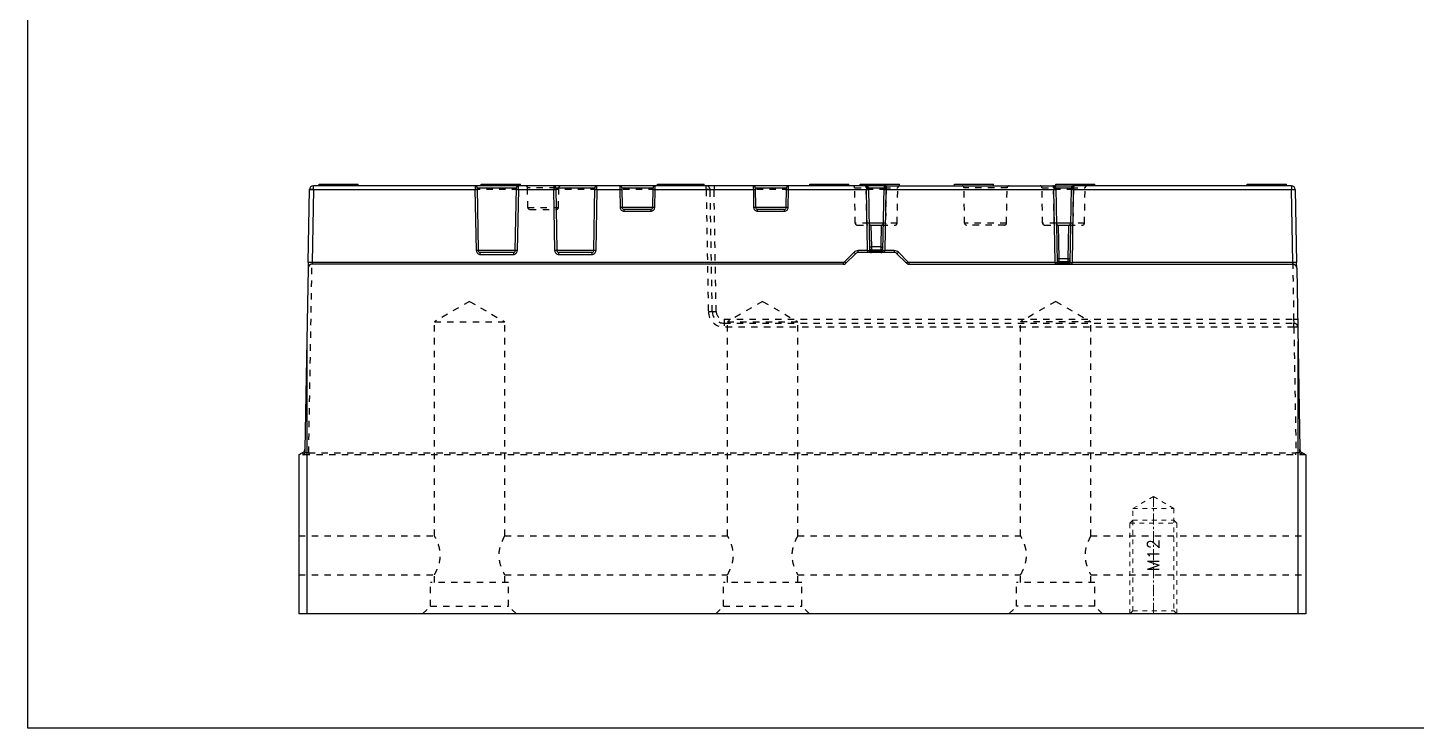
# Model space of a CAD drawing. Header units: millimetres. Extents: x 1803 to 4269, y -6912 to 1836.
# Drawn here: x 2626.6 to 2981.9, y -2914.9 to -2735.6 of the extents above; entities that cross this region are included whole.
import ezdxf
from ezdxf.enums import TextEntityAlignment as Align

# ---------------------------------------------------------------- set-up
doc = ezdxf.new("R2010")
doc.units = ezdxf.units.MM
doc.header["$LTSCALE"] = 16.335
doc.linetypes.add('CENTER', pattern=[0.6, 0.375, -0.075, 0.075, -0.075])
doc.linetypes.add('HIDDEN', pattern=[0.2, 0.1, -0.1])
doc.layers.get('0').update_dxf_attribs({"linetype": 'CONTINUOUS'})
doc.layers.add('DEFAULT_2', color=8, linetype='HIDDEN')
doc.layers.add('screw', color=33, linetype='CONTINUOUS', lineweight=13)
doc.styles.get("Standard").update_dxf_attribs({"font": 'txt', "width": 0.8})
doc.styles.add('TXT', font='txt.shx', dxfattribs={"bigfont": 'gbcbig.shx'})

msp = doc.modelspace()

# ---------------------------------------------------------------- linework, layer by layer
at = {"color": 7, "linetype": 'Continuous'}
for p, q in [((2698.371, -2795.648), (2698.696, -2777.029)), ((2699.701, -2777.029), (2699.376, -2795.648)), ((2699.701, -2777.029), (2699.701, -2776.042)), ((2846.186, -2776.042), (2699.701, -2776.042)), ((2699.701, -2777.029), (2741.142, -2777.029)), ((2701.173, -2776.042), (2701.173, -2775.642)), ((2701.173, -2775.642), (2711.173, -2775.642)), ((2711.173, -2776.042), (2711.173, -2775.642)), ((2741.133, -2776.042), (2741.136, -2776.33)), ((2741.136, -2776.33), (2741.138, -2776.65)), ((2741.138, -2776.65), (2741.142, -2777.029)), ((2741.414, -2792.633), (2741.142, -2777.029)), ((2741.635, -2776.536), (2741.916, -2792.633)), ((2741.635, -2776.536), (2751.668, -2776.536)), ((2742.673, -2776.042), (2742.673, -2775.642)), ((2742.673, -2775.642), (2752.673, -2775.642)), ((2751.387, -2792.633), (2751.668, -2776.536)), ((2752.162, -2777.029), (2751.89, -2792.633)), ((2752.162, -2777.029), (2752.168, -2776.33)), ((2752.162, -2777.029), (2761.242, -2777.029)), ((2752.168, -2776.33), (2752.17, -2776.117)), ((2752.17, -2776.117), (2752.171, -2776.042)), ((2752.673, -2776.042), (2752.673, -2775.642)), ((2761.233, -2776.042), (2761.236, -2776.33)), ((2761.236, -2776.33), (2761.238, -2776.65)), ((2761.238, -2776.65), (2761.242, -2777.029)), ((2761.514, -2792.633), (2761.242, -2777.029)), ((2761.735, -2776.536), (2762.016, -2792.633)), ((2761.735, -2776.536), (2771.768, -2776.536)), ((2771.487, -2792.633), (2771.768, -2776.536)), ((2772.262, -2777.029), (2771.99, -2792.633)), ((2772.262, -2777.029), (2772.268, -2776.33)), ((2772.262, -2777.029), (2778.126, -2777.029)), ((2772.268, -2776.33), (2772.27, -2776.117)), ((2772.27, -2776.117), (2772.271, -2776.042)), ((2778.117, -2776.042), (2778.12, -2776.33)), ((2778.12, -2776.33), (2778.122, -2776.65)), ((2778.122, -2776.65), (2778.126, -2777.029)), ((2778.126, -2777.029), (2778.205, -2781.578)), ((2778.619, -2776.536), (2778.707, -2781.578)), ((2778.619, -2776.536), (2786.642, -2776.536)), ((2786.554, -2781.578), (2786.642, -2776.536)), ((2787.057, -2781.578), (2787.136, -2777.029)), ((2787.136, -2777.029), (2787.142, -2776.33)), ((2787.136, -2777.029), (2812.296, -2777.029)), ((2787.142, -2776.33), (2787.144, -2776.117)), ((2787.144, -2776.117), (2787.145, -2776.042)), ((2787.752, -2776.042), (2787.752, -2775.642)), ((2787.752, -2775.642), (2799.673, -2775.642)), ((2797.752, -2776.042), (2797.752, -2775.642)), ((2799.673, -2776.042), (2799.673, -2775.642)), ((2812.287, -2776.042), (2812.29, -2776.33)), ((2812.29, -2776.33), (2812.292, -2776.65)), ((2812.292, -2776.65), (2812.296, -2777.029)), ((2812.296, -2777.029), (2812.375, -2781.578)), ((2812.789, -2776.536), (2812.877, -2781.578)), ((2812.789, -2776.536), (2820.812, -2776.536)), ((2820.724, -2781.578), (2820.812, -2776.536)), ((2821.227, -2781.578), (2821.306, -2777.029)), ((2821.306, -2777.029), (2821.312, -2776.33)), ((2821.306, -2777.029), (2841.24, -2777.029)), ((2821.312, -2776.33), (2821.314, -2776.117)), ((2821.314, -2776.117), (2821.315, -2776.042)), ((2826.752, -2776.042), (2826.752, -2775.642)), ((2826.752, -2775.642), (2836.752, -2775.642)), ((2836.752, -2776.042), (2836.752, -2775.642)), ((2839.673, -2776.042), (2839.673, -2775.642)), ((2839.673, -2775.642), (2849.673, -2775.642)), ((2841.231, -2776.042), (2841.234, -2776.33)), ((2841.234, -2776.33), (2841.236, -2776.65)), ((2841.236, -2776.65), (2841.24, -2777.029)), ((2841.512, -2792.633), (2841.24, -2777.029)), ((2841.733, -2776.536), (2842.015, -2792.641)), ((2841.733, -2776.536), (2845.736, -2776.536)), ((2845.455, -2792.641), (2845.736, -2776.536)), ((2846.23, -2777.029), (2845.958, -2792.633)), ((2846.23, -2777.029), (2846.236, -2776.33)), ((2846.23, -2777.029), (2889.178, -2777.029)), ((2846.236, -2776.33), (2846.238, -2776.117)), ((2846.238, -2776.117), (2846.239, -2776.042)), ((2846.239, -2776.042), (2894.124, -2776.042)), ((2849.673, -2776.042), (2849.673, -2775.642)), ((2863.752, -2776.042), (2863.752, -2775.642)), ((2863.752, -2775.642), (2873.752, -2775.642)), ((2873.752, -2776.042), (2873.752, -2775.642)), ((2889.17, -2776.042), (2889.172, -2776.33)), ((2889.172, -2776.33), (2889.175, -2776.65)), ((2889.175, -2776.65), (2889.178, -2777.029)), ((2889.503, -2795.648), (2889.178, -2777.029)), ((2889.672, -2776.536), (2890.006, -2795.656)), ((2889.672, -2776.536), (2893.675, -2776.536)), ((2889.673, -2776.042), (2889.673, -2775.642)), ((2889.673, -2775.642), (2899.673, -2775.642)), ((2893.341, -2795.656), (2893.675, -2776.536)), ((2894.169, -2777.029), (2893.844, -2795.648)), ((2894.169, -2777.029), (2894.175, -2776.33)), ((2894.169, -2777.029), (2949.981, -2777.029)), ((2894.175, -2776.33), (2894.176, -2776.117)), ((2894.176, -2776.117), (2894.177, -2776.042)), ((2949.981, -2776.042), (2894.177, -2776.042)), ((2899.673, -2776.042), (2899.673, -2775.642)), ((2938.692, -2776.042), (2938.692, -2775.642)), ((2938.692, -2775.642), (2948.692, -2775.642)), ((2948.692, -2776.042), (2948.692, -2775.642)), ((2949.981, -2776.042), (2949.981, -2777.029)), ((2950.306, -2795.648), (2949.981, -2777.029)), ((2950.986, -2777.029), (2951.311, -2795.648)), ((2786.554, -2781.578), (2778.707, -2781.578)), ((2820.724, -2781.578), (2812.877, -2781.578)), ((2779.21, -2782.566), (2779.21, -2782.072)), ((2786.052, -2782.072), (2779.21, -2782.072)), ((2779.21, -2782.566), (2786.052, -2782.566)), ((2786.052, -2782.072), (2786.052, -2782.566)), ((2813.38, -2782.566), (2813.38, -2782.072)), ((2820.222, -2782.072), (2813.38, -2782.072)), ((2813.38, -2782.566), (2820.222, -2782.566)), ((2820.222, -2782.072), (2820.222, -2782.566)), ((2845.578, -2785.598), (2841.892, -2785.598)), ((2842.394, -2786.092), (2845.076, -2786.092)), ((2842.403, -2786.092), (2842.501, -2791.711)), ((2844.969, -2791.711), (2845.067, -2786.092)), ((2893.517, -2785.598), (2889.83, -2785.598)), ((2890.333, -2786.092), (2893.014, -2786.092)), ((2890.341, -2786.092), (2890.492, -2794.726)), ((2892.855, -2794.726), (2893.005, -2786.092)), ((2751.387, -2792.633), (2741.916, -2792.633)), ((2771.487, -2792.633), (2762.016, -2792.633)), ((2841.512, -2792.633), (2839.126, -2792.633)), ((2841.512, -2792.633), (2841.512, -2793.057)), ((2844.969, -2791.711), (2842.501, -2791.711)), ((2842.501, -2791.711), (2842.503, -2791.968)), ((2842.503, -2791.968), (2842.505, -2792.206)), ((2842.505, -2792.206), (2842.507, -2792.41)), ((2842.507, -2792.41), (2842.514, -2792.839)), ((2842.507, -2792.41), (2844.963, -2792.41)), ((2844.955, -2792.839), (2844.963, -2792.41)), ((2844.963, -2792.41), (2844.967, -2791.968)), ((2844.967, -2791.968), (2844.969, -2791.711)), ((2848.344, -2792.633), (2845.958, -2792.633)), ((2848.344, -2792.633), (2848.344, -2793.127)), ((2699.376, -2795.648), (2699.35, -2796.142)), ((2835.279, -2796.142), (2699.35, -2796.142)), ((2835.279, -2795.648), (2699.376, -2795.648)), ((2742.419, -2793.621), (2742.419, -2793.127)), ((2750.885, -2793.127), (2742.419, -2793.127)), ((2742.419, -2793.621), (2750.885, -2793.621)), ((2750.885, -2793.127), (2750.885, -2793.621)), ((2762.519, -2793.621), (2762.519, -2793.127)), ((2770.985, -2793.127), (2762.519, -2793.127)), ((2762.519, -2793.621), (2770.985, -2793.621)), ((2770.985, -2793.127), (2770.985, -2793.621)), ((2835.279, -2795.648), (2835.279, -2796.142)), ((2835.634, -2795.501), (2838.06, -2793.075)), ((2835.989, -2795.847), (2838.415, -2793.421)), ((2848.344, -2793.127), (2839.126, -2793.127)), ((2844.955, -2792.839), (2842.514, -2792.839)), ((2842.514, -2792.839), (2842.517, -2793.093)), ((2844.953, -2793.127), (2844.955, -2792.839)), ((2851.48, -2795.847), (2849.054, -2793.421)), ((2849.41, -2793.075), (2851.836, -2795.501)), ((2889.503, -2795.648), (2852.191, -2795.648)), ((2852.191, -2796.142), (2950.332, -2796.142)), ((2889.503, -2795.648), (2889.503, -2796.072)), ((2892.855, -2794.726), (2890.492, -2794.726)), ((2890.492, -2794.726), (2890.494, -2794.983)), ((2890.494, -2794.983), (2890.496, -2795.221)), ((2890.496, -2795.221), (2890.498, -2795.425)), ((2890.498, -2795.425), (2890.505, -2795.854)), ((2890.498, -2795.425), (2892.849, -2795.425)), ((2892.841, -2795.854), (2890.505, -2795.854)), ((2890.505, -2795.854), (2890.508, -2796.108)), ((2892.839, -2796.142), (2892.841, -2795.854)), ((2892.841, -2795.854), (2892.849, -2795.425)), ((2892.849, -2795.425), (2892.853, -2794.983)), ((2892.853, -2794.983), (2892.855, -2794.726)), ((2950.306, -2795.648), (2893.844, -2795.648)), ((2950.332, -2796.142), (2950.306, -2795.648)), ((2698.345, -2797.129), (2697.536, -2843.486)), ((2951.336, -2797.129), (2952.146, -2843.486)), ((2698.018, -2815.884), (2698.018, -2885.642)), ((2951.664, -2815.884), (2951.664, -2885.642)), ((2696.018, -2844.884), (2696.018, -2885.642)), ((2953.664, -2844.884), (2953.664, -2885.642)), ((2953.664, -2885.642), (2696.018, -2885.642))]:
    msp.add_line(p, q, dxfattribs=at)
msp.add_lwpolyline([(2626.626, -2540.051), (3185.743, -2540.051), (3185.743, -2914.925), (2626.626, -2914.925)], close=True)
for centre, radius, start, end in [((2699.701, -2777.047), 1.005, 90, 179), ((2741.133, -2776.544), 0.502, 1, 90), ((2752.171, -2776.544), 0.502, 90, 179), ((2751.716, -2802.337), 25.312, 88.98997, 89.57206), ((2761.233, -2776.544), 0.502, 1, 90), ((2772.271, -2776.544), 0.502, 90, 179), ((2771.816, -2802.337), 25.312, 88.98997, 89.57206), ((2778.117, -2776.544), 0.502, 1, 90), ((2787.145, -2776.544), 0.502, 90, 179), ((2786.69, -2802.337), 25.312, 88.98997, 89.57206), ((2812.287, -2776.544), 0.502, 1, 90), ((2821.315, -2776.544), 0.502, 90, 179), ((2820.86, -2802.337), 25.312, 88.98997, 89.57206), ((2841.231, -2776.544), 0.502, 1, 90), ((2846.239, -2776.544), 0.502, 90, 179), ((2845.784, -2802.337), 25.312, 88.98997, 89.57206), ((2889.17, -2776.544), 0.502, 1, 90), ((2894.177, -2776.544), 0.502, 90, 179), ((2893.722, -2802.337), 25.312, 88.98997, 89.57206), ((2949.981, -2777.047), 1.005, 1, 90), ((2779.21, -2781.569), 0.502, 181, 270), ((2786.052, -2781.569), 0.502, 270, 359), ((2813.38, -2781.569), 0.502, 181, 270), ((2820.222, -2781.569), 0.502, 270, 359), ((2842.394, -2785.589), 0.502, 181, 270), ((2845.076, -2785.589), 0.502, 270, 359), ((2890.333, -2785.589), 0.502, 181, 270), ((2893.014, -2785.589), 0.502, 270, 359), ((2742.419, -2792.624), 0.502, 181, 270), ((2750.885, -2792.624), 0.502, 270, 359), ((2762.519, -2792.624), 0.502, 181, 270), ((2770.985, -2792.624), 0.502, 270, 359), ((2839.127, -2794.144), 1.511, 90.04062, 134.96007), ((2845.415, -2766.403), 25.312, 268.98997, 269.57206), ((2845.548, -2769.496), 23.141, 270.39951, 271.01498), ((2848.342, -2794.144), 1.511, 45.03999, 89.95932), ((2699.35, -2797.147), 1.005, 90, 179), ((2835.279, -2795.137), 1.005, 270, 315), ((2835.273, -2795.133), 0.516, 285.20247, 299.79663), ((2839.126, -2794.132), 1.005, 90, 135), ((2848.344, -2794.132), 1.005, 45, 90), ((2852.191, -2795.137), 1.005, 225, 270), ((2893.301, -2769.418), 25.312, 268.98997, 269.57206), ((2893.434, -2772.511), 23.141, 270.39951, 271.01498), ((2950.332, -2797.147), 1.005, 1, 90)]:
    msp.add_arc(centre, radius, start, end, dxfattribs=at)
for points, knots in [([(2698.696, -2777.029), (2698.696, -2777.023), (2698.737, -2777.031), (2698.779, -2777.02), (2698.879, -2777.024), (2698.999, -2777.021), (2699.15, -2777.023), (2699.387, -2777.024), (2699.573, -2777.027), (2699.701, -2777.029)], [0, 0, 0, 0, 0.0195583, 0.0764685, 0.1689568, 0.293199, 0.4446029, 0.6174804, 1, 1, 1, 1]), ([(2741.142, -2777.029), (2741.194, -2777.028), (2741.356, -2777.027), (2741.519, -2777.022), (2741.629, -2777.028)], [0, 0, 0, 0, 0.3211526, 1, 1, 1, 1]), ([(2751.66, -2777.029), (2751.66, -2777.024), (2751.693, -2777.033), (2751.729, -2777.022), (2751.812, -2777.027), (2751.87, -2777.026), (2751.905, -2777.026)], [0, 0, 0, 0, 0.0661103, 0.2593951, 0.5747814, 1, 1, 1, 1]), ([(2761.242, -2777.029), (2761.294, -2777.028), (2761.456, -2777.027), (2761.619, -2777.022), (2761.729, -2777.028)], [0, 0, 0, 0, 0.3211526, 1, 1, 1, 1]), ([(2771.76, -2777.029), (2771.76, -2777.024), (2771.793, -2777.033), (2771.829, -2777.022), (2771.912, -2777.027), (2771.97, -2777.026), (2772.005, -2777.026)], [0, 0, 0, 0, 0.0661103, 0.2593951, 0.5747814, 1, 1, 1, 1]), ([(2778.126, -2777.029), (2778.178, -2777.028), (2778.34, -2777.027), (2778.503, -2777.022), (2778.613, -2777.028)], [0, 0, 0, 0, 0.3211526, 1, 1, 1, 1]), ([(2786.634, -2777.029), (2786.634, -2777.024), (2786.667, -2777.033), (2786.703, -2777.022), (2786.786, -2777.027), (2786.844, -2777.026), (2786.879, -2777.026)], [0, 0, 0, 0, 0.0661103, 0.2593951, 0.5747814, 1, 1, 1, 1]), ([(2812.296, -2777.029), (2812.348, -2777.028), (2812.51, -2777.027), (2812.673, -2777.022), (2812.783, -2777.028)], [0, 0, 0, 0, 0.3211526, 1, 1, 1, 1]), ([(2820.804, -2777.029), (2820.804, -2777.024), (2820.837, -2777.033), (2820.873, -2777.022), (2820.956, -2777.027), (2821.014, -2777.026), (2821.049, -2777.026)], [0, 0, 0, 0, 0.0661103, 0.2593951, 0.5747814, 1, 1, 1, 1]), ([(2841.24, -2777.029), (2841.292, -2777.028), (2841.454, -2777.027), (2841.617, -2777.022), (2841.727, -2777.028)], [0, 0, 0, 0, 0.3211526, 1, 1, 1, 1]), ([(2845.728, -2777.029), (2845.728, -2777.024), (2845.761, -2777.033), (2845.797, -2777.022), (2845.88, -2777.027), (2845.938, -2777.026), (2845.973, -2777.026)], [0, 0, 0, 0, 0.0661103, 0.2593951, 0.5747814, 1, 1, 1, 1]), ([(2889.178, -2777.029), (2889.23, -2777.028), (2889.393, -2777.027), (2889.555, -2777.022), (2889.665, -2777.028)], [0, 0, 0, 0, 0.3211526, 1, 1, 1, 1]), ([(2893.666, -2777.029), (2893.666, -2777.024), (2893.7, -2777.033), (2893.735, -2777.022), (2893.818, -2777.027), (2893.877, -2777.026), (2893.911, -2777.026)], [0, 0, 0, 0, 0.0661103, 0.2593951, 0.5747814, 1, 1, 1, 1]), ([(2949.981, -2777.029), (2950.109, -2777.027), (2950.295, -2777.024), (2950.531, -2777.023), (2950.683, -2777.021), (2950.803, -2777.024), (2950.902, -2777.02), (2950.945, -2777.031), (2950.985, -2777.023), (2950.986, -2777.029)], [0, 0, 0, 0, 0.3825196, 0.5553971, 0.7068011, 0.8310432, 0.9235315, 0.9804417, 1, 1, 1, 1]), ([(2778.642, -2781.575), (2778.615, -2781.575), (2778.469, -2781.574), (2778.324, -2781.576), (2778.205, -2781.578)], [0, 0, 0, 0, 0.1847439, 1, 1, 1, 1]), ([(2778.707, -2781.578), (2778.707, -2781.573), (2778.672, -2781.582), (2778.658, -2781.575), (2778.642, -2781.575)], [0, 0, 0, 0, 0.2548766, 1, 1, 1, 1]), ([(2786.626, -2781.575), (2786.608, -2781.575), (2786.593, -2781.583), (2786.554, -2781.572), (2786.554, -2781.578)], [0, 0, 0, 0, 0.7450627, 1, 1, 1, 1]), ([(2787.057, -2781.578), (2787.016, -2781.577), (2786.873, -2781.575), (2786.73, -2781.574), (2786.626, -2781.575)], [0, 0, 0, 0, 0.280416, 1, 1, 1, 1]), ([(2812.812, -2781.575), (2812.785, -2781.575), (2812.639, -2781.574), (2812.494, -2781.576), (2812.375, -2781.578)], [0, 0, 0, 0, 0.1847439, 1, 1, 1, 1]), ([(2812.877, -2781.578), (2812.877, -2781.573), (2812.842, -2781.582), (2812.828, -2781.575), (2812.812, -2781.575)], [0, 0, 0, 0, 0.2548766, 1, 1, 1, 1]), ([(2820.796, -2781.575), (2820.778, -2781.575), (2820.763, -2781.583), (2820.724, -2781.572), (2820.724, -2781.578)], [0, 0, 0, 0, 0.7450627, 1, 1, 1, 1]), ([(2821.227, -2781.578), (2821.186, -2781.577), (2821.043, -2781.575), (2820.9, -2781.574), (2820.796, -2781.575)], [0, 0, 0, 0, 0.280416, 1, 1, 1, 1]), ([(2741.851, -2792.63), (2741.824, -2792.63), (2741.678, -2792.629), (2741.533, -2792.631), (2741.414, -2792.633)], [0, 0, 0, 0, 0.1847439, 1, 1, 1, 1]), ([(2741.916, -2792.633), (2741.916, -2792.628), (2741.881, -2792.637), (2741.867, -2792.63), (2741.851, -2792.63)], [0, 0, 0, 0, 0.2548766, 1, 1, 1, 1]), ([(2751.46, -2792.63), (2751.442, -2792.63), (2751.426, -2792.638), (2751.387, -2792.627), (2751.387, -2792.633)], [0, 0, 0, 0, 0.7450627, 1, 1, 1, 1]), ([(2751.89, -2792.633), (2751.849, -2792.632), (2751.706, -2792.63), (2751.563, -2792.629), (2751.46, -2792.63)], [0, 0, 0, 0, 0.280416, 1, 1, 1, 1]), ([(2761.951, -2792.63), (2761.924, -2792.63), (2761.778, -2792.629), (2761.633, -2792.631), (2761.514, -2792.633)], [0, 0, 0, 0, 0.1847439, 1, 1, 1, 1]), ([(2762.016, -2792.633), (2762.016, -2792.628), (2761.981, -2792.637), (2761.967, -2792.63), (2761.951, -2792.63)], [0, 0, 0, 0, 0.2548766, 1, 1, 1, 1]), ([(2771.56, -2792.63), (2771.542, -2792.63), (2771.526, -2792.638), (2771.487, -2792.627), (2771.487, -2792.633)], [0, 0, 0, 0, 0.7450627, 1, 1, 1, 1]), ([(2771.99, -2792.633), (2771.949, -2792.632), (2771.806, -2792.63), (2771.663, -2792.629), (2771.56, -2792.63)], [0, 0, 0, 0, 0.280416, 1, 1, 1, 1]), ([(2841.512, -2792.633), (2841.555, -2792.634), (2841.698, -2792.636), (2841.841, -2792.637), (2841.942, -2792.636)], [0, 0, 0, 0, 0.2983226, 1, 1, 1, 1]), ([(2841.942, -2792.636), (2841.96, -2792.636), (2841.975, -2792.629), (2842.015, -2792.64), (2842.014, -2792.633)], [0, 0, 0, 0, 0.7352519, 1, 1, 1, 1]), ([(2842.501, -2791.711), (2842.394, -2791.713), (2842.229, -2791.713), (2842.064, -2791.717), (2842.006, -2791.712)], [0, 0, 0, 0, 0.6494184, 1, 1, 1, 1]), ([(2844.963, -2792.41), (2845.083, -2792.411), (2845.248, -2792.373), (2845.368, -2792.269), (2845.391, -2792.241)], [0, 0, 0, 0, 0.767473, 1, 1, 1, 1]), ([(2845.455, -2792.633), (2845.455, -2792.64), (2845.495, -2792.629), (2845.51, -2792.636), (2845.528, -2792.636)], [0, 0, 0, 0, 0.264745, 1, 1, 1, 1]), ([(2845.528, -2792.636), (2845.54, -2792.636), (2845.601, -2792.637), (2845.661, -2792.637), (2845.709, -2792.636)], [0, 0, 0, 0, 0.2036815, 1, 1, 1, 1]), ([(2698.677, -2795.641), (2698.633, -2795.641), (2698.56, -2795.643), (2698.456, -2795.638), (2698.413, -2795.651), (2698.371, -2795.641), (2698.371, -2795.648)], [0, 0, 0, 0, 0.4308125, 0.7437121, 0.9346638, 1, 1, 1, 1]), ([(2699.376, -2795.648), (2699.316, -2795.647), (2699.083, -2795.643), (2698.85, -2795.641), (2698.677, -2795.641)], [0, 0, 0, 0, 0.2578331, 1, 1, 1, 1]), ([(2835.941, -2795.804), (2835.922, -2795.786), (2835.819, -2795.685), (2835.717, -2795.584), (2835.634, -2795.501)], [0, 0, 0, 0, 0.1842747, 1, 1, 1, 1]), ([(2838.06, -2793.075), (2838.104, -2793.118), (2838.187, -2793.2), (2838.285, -2793.299), (2838.35, -2793.36), (2838.384, -2793.396), (2838.403, -2793.406), (2838.413, -2793.423), (2838.415, -2793.421)], [0, 0, 0, 0, 0.3712529, 0.707694, 0.833784, 0.9252756, 0.9810386, 1, 1, 1, 1]), ([(2842.514, -2792.839), (2842.394, -2792.84), (2842.229, -2792.802), (2842.11, -2792.698), (2842.086, -2792.67)], [0, 0, 0, 0, 0.7671698, 1, 1, 1, 1]), ([(2845.39, -2792.662), (2845.38, -2792.675), (2845.329, -2792.73), (2845.263, -2792.769), (2845.211, -2792.79)], [0, 0, 0, 0, 0.2341272, 1, 1, 1, 1]), ([(2849.054, -2793.421), (2849.056, -2793.423), (2849.067, -2793.406), (2849.086, -2793.396), (2849.119, -2793.36), (2849.185, -2793.299), (2849.283, -2793.2), (2849.366, -2793.118), (2849.41, -2793.075)], [0, 0, 0, 0, 0.0189614, 0.0747244, 0.166216, 0.292306, 0.6287471, 1, 1, 1, 1]), ([(2851.836, -2795.501), (2851.808, -2795.529), (2851.707, -2795.629), (2851.607, -2795.729), (2851.533, -2795.799)], [0, 0, 0, 0, 0.2813614, 1, 1, 1, 1]), ([(2889.503, -2795.648), (2889.546, -2795.649), (2889.689, -2795.651), (2889.832, -2795.652), (2889.933, -2795.651)], [0, 0, 0, 0, 0.2983226, 1, 1, 1, 1]), ([(2889.933, -2795.651), (2889.951, -2795.651), (2889.966, -2795.644), (2890.006, -2795.655), (2890.006, -2795.648)], [0, 0, 0, 0, 0.7352519, 1, 1, 1, 1]), ([(2890.492, -2794.726), (2890.385, -2794.728), (2890.22, -2794.728), (2890.055, -2794.732), (2889.997, -2794.727)], [0, 0, 0, 0, 0.6494184, 1, 1, 1, 1]), ([(2890.505, -2795.854), (2890.386, -2795.855), (2890.22, -2795.817), (2890.101, -2795.713), (2890.077, -2795.685)], [0, 0, 0, 0, 0.7671698, 1, 1, 1, 1]), ([(2892.849, -2795.425), (2892.969, -2795.426), (2893.134, -2795.388), (2893.254, -2795.284), (2893.277, -2795.256)], [0, 0, 0, 0, 0.767473, 1, 1, 1, 1]), ([(2893.276, -2795.677), (2893.265, -2795.69), (2893.215, -2795.745), (2893.149, -2795.784), (2893.096, -2795.805)], [0, 0, 0, 0, 0.2341272, 1, 1, 1, 1]), ([(2893.341, -2795.648), (2893.341, -2795.655), (2893.38, -2795.644), (2893.396, -2795.651), (2893.414, -2795.651)], [0, 0, 0, 0, 0.264745, 1, 1, 1, 1]), ([(2893.414, -2795.651), (2893.426, -2795.651), (2893.486, -2795.652), (2893.547, -2795.652), (2893.595, -2795.651)], [0, 0, 0, 0, 0.2036815, 1, 1, 1, 1]), ([(2951.027, -2795.641), (2950.974, -2795.641), (2950.734, -2795.642), (2950.493, -2795.645), (2950.306, -2795.648)], [0, 0, 0, 0, 0.2215046, 1, 1, 1, 1]), ([(2951.311, -2795.648), (2951.31, -2795.642), (2951.272, -2795.65), (2951.232, -2795.639), (2951.136, -2795.643), (2951.068, -2795.641), (2951.027, -2795.641)], [0, 0, 0, 0, 0.0653138, 0.2561299, 0.5689796, 1, 1, 1, 1]), ([(2696.018, -2844.884), (2696.029, -2844.877), (2696.188, -2844.776), (2696.348, -2844.678), (2696.501, -2844.593)], [0, 0, 0, 0, 0.0717108, 1, 1, 1, 1]), ([(2696.501, -2844.593), (2696.54, -2844.572), (2696.711, -2844.48), (2696.887, -2844.397), (2697.026, -2844.341)], [0, 0, 0, 0, 0.2283022, 1, 1, 1, 1]), ([(2697.026, -2844.341), (2697.074, -2844.322), (2697.266, -2844.216), (2697.403, -2844.026), (2697.463, -2843.872)], [0, 0, 0, 0, 0.2393358, 1, 1, 1, 1]), ([(2952.221, -2843.876), (2952.241, -2843.929), (2952.337, -2844.122), (2952.508, -2844.283), (2952.656, -2844.341)], [0, 0, 0, 0, 0.261738, 1, 1, 1, 1]), ([(2952.656, -2844.341), (2952.705, -2844.361), (2952.884, -2844.437), (2953.058, -2844.525), (2953.182, -2844.594)], [0, 0, 0, 0, 0.2698824, 1, 1, 1, 1]), ([(2953.182, -2844.594), (2953.249, -2844.631), (2953.411, -2844.725), (2953.571, -2844.825), (2953.664, -2844.884)], [0, 0, 0, 0, 0.4091625, 1, 1, 1, 1])]:
    msp.add_open_spline(points, degree=3, knots=knots, dxfattribs=at)
for points in [[(2778.205, -2781.578), (2778.209, -2781.832), (2778.325, -2782.1), (2778.506, -2782.277)], [(2786.756, -2782.278), (2786.937, -2782.1), (2787.052, -2781.832), (2787.057, -2781.578)], [(2812.375, -2781.578), (2812.379, -2781.832), (2812.495, -2782.1), (2812.676, -2782.277)], [(2820.926, -2782.278), (2821.107, -2782.1), (2821.222, -2781.832), (2821.227, -2781.578)], [(2778.506, -2782.277), (2778.598, -2782.368), (2778.71, -2782.442), (2778.829, -2782.491)], [(2778.829, -2782.491), (2778.949, -2782.54), (2779.081, -2782.566), (2779.21, -2782.566)], [(2786.052, -2782.566), (2786.181, -2782.566), (2786.313, -2782.54), (2786.432, -2782.491)], [(2786.432, -2782.491), (2786.552, -2782.442), (2786.664, -2782.368), (2786.756, -2782.278)], [(2812.676, -2782.277), (2812.768, -2782.368), (2812.88, -2782.442), (2812.999, -2782.491)], [(2812.999, -2782.491), (2813.119, -2782.54), (2813.251, -2782.566), (2813.38, -2782.566)], [(2820.222, -2782.566), (2820.351, -2782.566), (2820.483, -2782.54), (2820.602, -2782.491)], [(2820.602, -2782.491), (2820.722, -2782.442), (2820.834, -2782.368), (2820.926, -2782.278)], [(2741.414, -2792.633), (2741.418, -2792.887), (2741.534, -2793.155), (2741.715, -2793.332)], [(2751.589, -2793.333), (2751.77, -2793.155), (2751.885, -2792.887), (2751.89, -2792.633)], [(2761.514, -2792.633), (2761.518, -2792.887), (2761.634, -2793.155), (2761.815, -2793.332)], [(2771.689, -2793.333), (2771.87, -2793.155), (2771.985, -2792.887), (2771.99, -2792.633)], [(2842.014, -2792.63), (2842.016, -2792.715), (2842.04, -2792.802), (2842.082, -2792.875)], [(2842.252, -2792.362), (2842.332, -2792.394), (2842.42, -2792.411), (2842.507, -2792.41)], [(2845.381, -2792.887), (2845.427, -2792.811), (2845.454, -2792.719), (2845.455, -2792.63)], [(2741.715, -2793.332), (2741.807, -2793.423), (2741.919, -2793.497), (2742.038, -2793.546)], [(2742.038, -2793.546), (2742.158, -2793.595), (2742.29, -2793.621), (2742.419, -2793.621)], [(2750.885, -2793.621), (2751.014, -2793.621), (2751.146, -2793.595), (2751.265, -2793.546)], [(2751.265, -2793.546), (2751.385, -2793.497), (2751.497, -2793.423), (2751.589, -2793.333)], [(2761.815, -2793.332), (2761.907, -2793.423), (2762.019, -2793.497), (2762.138, -2793.546)], [(2762.138, -2793.546), (2762.258, -2793.595), (2762.39, -2793.621), (2762.519, -2793.621)], [(2770.985, -2793.621), (2771.114, -2793.621), (2771.246, -2793.595), (2771.365, -2793.546)], [(2771.365, -2793.546), (2771.485, -2793.497), (2771.597, -2793.423), (2771.689, -2793.333)], [(2835.279, -2795.648), (2835.322, -2795.648), (2835.366, -2795.642), (2835.409, -2795.631)], [(2835.53, -2795.58), (2835.568, -2795.559), (2835.603, -2795.532), (2835.634, -2795.501)], [(2842.082, -2792.875), (2842.124, -2792.949), (2842.188, -2793.014), (2842.262, -2793.057)], [(2845.211, -2792.79), (2845.13, -2792.823), (2845.042, -2792.839), (2844.955, -2792.839)], [(2851.836, -2795.501), (2851.897, -2795.562), (2851.978, -2795.608), (2852.061, -2795.631)], [(2852.061, -2795.631), (2852.103, -2795.642), (2852.147, -2795.648), (2852.191, -2795.648)], [(2890.079, -2795.902), (2890.034, -2795.827), (2890.007, -2795.736), (2890.006, -2795.648)], [(2890.243, -2795.377), (2890.323, -2795.409), (2890.411, -2795.426), (2890.498, -2795.425)], [(2893.096, -2795.805), (2893.016, -2795.838), (2892.928, -2795.854), (2892.841, -2795.854)], [(2893.267, -2795.902), (2893.313, -2795.826), (2893.34, -2795.734), (2893.341, -2795.645)], [(2697.463, -2843.872), (2697.51, -2843.75), (2697.534, -2843.617), (2697.536, -2843.486)], [(2952.146, -2843.486), (2952.148, -2843.619), (2952.172, -2843.753), (2952.221, -2843.876)]]:
    msp.add_open_spline(points, degree=3, dxfattribs=at)
at = {"layer": 'DEFAULT_2', "color": 8, "linetype": 'HIDDEN'}
for p, q in [((2752.162, -2777.029), (2741.142, -2777.029)), ((2754.587, -2781.578), (2754.499, -2776.536)), ((2761.735, -2776.536), (2754.499, -2776.536)), ((2772.262, -2777.029), (2761.242, -2777.029)), ((2762.434, -2781.578), (2762.522, -2776.536)), ((2787.136, -2777.029), (2778.126, -2777.029)), ((2789.673, -2776.042), (2789.673, -2775.642)), ((2800.236, -2777.029), (2800.236, -2776.042)), ((2800.236, -2777.029), (2800.781, -2808.254)), ((2801.786, -2808.254), (2801.241, -2777.029)), ((2802.245, -2776.042), (2802.245, -2777.029)), ((2802.79, -2808.254), (2802.245, -2777.029)), ((2821.306, -2777.029), (2812.296, -2777.029)), ((2838.374, -2785.598), (2838.216, -2776.536)), ((2838.216, -2776.536), (2841.733, -2776.536)), ((2841.336, -2785.598), (2841.192, -2776.536)), ((2846.23, -2777.029), (2841.24, -2777.029)), ((2845.736, -2776.536), (2849.254, -2776.536)), ((2846.278, -2776.536), (2846.133, -2785.598)), ((2846.186, -2776.042), (2846.239, -2776.042)), ((2849.096, -2785.598), (2849.254, -2776.536)), ((2866.363, -2785.598), (2866.205, -2776.536)), ((2877.243, -2776.536), (2866.205, -2776.536)), ((2877.085, -2785.598), (2877.243, -2776.536)), ((2886.313, -2785.598), (2886.154, -2776.536)), ((2886.154, -2776.536), (2889.672, -2776.536)), ((2889.275, -2785.598), (2889.13, -2776.536)), ((2894.169, -2777.029), (2889.178, -2777.029)), ((2893.675, -2776.536), (2897.192, -2776.536)), ((2894.217, -2776.536), (2894.072, -2785.598)), ((2894.124, -2776.042), (2894.177, -2776.042)), ((2897.034, -2785.598), (2897.192, -2776.536)), ((2754.587, -2781.578), (2762.434, -2781.578)), ((2755.125, -2782.072), (2761.897, -2782.072)), ((2841.892, -2785.598), (2838.374, -2785.598)), ((2838.88, -2786.092), (2842.394, -2786.092)), ((2845.076, -2786.092), (2848.592, -2786.092)), ((2849.096, -2785.598), (2845.578, -2785.598)), ((2877.085, -2785.598), (2866.363, -2785.598)), ((2876.582, -2786.092), (2866.866, -2786.092)), ((2889.83, -2785.598), (2886.313, -2785.598)), ((2886.818, -2786.092), (2890.333, -2786.092)), ((2893.014, -2786.092), (2896.531, -2786.092)), ((2897.034, -2785.598), (2893.517, -2785.598)), ((2839.126, -2793.127), (2839.126, -2792.633)), ((2845.456, -2792.616), (2845.455, -2792.624)), ((2845.958, -2793.127), (2845.958, -2792.633)), ((2698.371, -2795.648), (2698.345, -2797.129)), ((2698.525, -2844.391), (2699.376, -2795.648)), ((2841.512, -2793.057), (2841.512, -2793.127)), ((2852.191, -2796.142), (2852.191, -2795.648)), ((2889.503, -2796.072), (2889.503, -2796.142)), ((2893.341, -2795.631), (2893.341, -2795.639)), ((2893.844, -2796.142), (2893.844, -2795.648)), ((2950.306, -2795.648), (2950.56, -2810.229)), ((2951.336, -2797.129), (2951.311, -2795.648)), ((2739.673, -2805.642), (2730.673, -2810.838)), ((2739.673, -2805.642), (2748.673, -2810.838)), ((2814.673, -2805.642), (2805.673, -2810.838)), ((2814.673, -2805.642), (2823.673, -2810.838)), ((2889.673, -2805.642), (2880.673, -2810.838)), ((2889.673, -2805.642), (2898.673, -2810.838)), ((2804.8, -2810.229), (2804.8, -2812.204)), ((2804.8, -2810.229), (2950.56, -2810.229)), ((2950.56, -2810.229), (2950.595, -2811.217)), ((2730.673, -2865.642), (2730.673, -2810.838)), ((2730.673, -2810.838), (2748.673, -2810.838)), ((2748.673, -2865.642), (2748.673, -2810.838)), ((2804.8, -2811.217), (2950.595, -2811.217)), ((2950.595, -2812.204), (2804.8, -2812.204)), ((2805.673, -2865.642), (2805.673, -2810.838)), ((2805.673, -2810.838), (2823.673, -2810.838)), ((2823.673, -2865.642), (2823.673, -2810.838)), ((2880.673, -2865.642), (2880.673, -2810.838)), ((2898.673, -2810.838), (2880.673, -2810.838)), ((2898.673, -2865.642), (2898.673, -2810.838)), ((2950.595, -2812.204), (2950.595, -2811.217)), ((2950.595, -2812.204), (2951.157, -2844.391)), ((2953.664, -2844.884), (2696.018, -2844.884)), ((2697.026, -2844.341), (2697.018, -2844.884)), ((2697.536, -2843.486), (2697.52, -2844.391)), ((2698.525, -2844.391), (2698.525, -2844.884)), ((2698.525, -2844.391), (2951.157, -2844.391)), ((2951.157, -2844.884), (2951.157, -2844.391)), ((2952.161, -2844.391), (2952.146, -2843.486)), ((2952.664, -2844.884), (2952.656, -2844.341)), ((2696.018, -2865.642), (2730.673, -2865.642)), ((2748.673, -2865.642), (2805.673, -2865.642)), ((2823.673, -2865.642), (2880.673, -2865.642)), ((2898.673, -2865.642), (2953.664, -2865.642)), ((2696.018, -2875.642), (2730.673, -2875.642)), ((2729.673, -2883.642), (2729.673, -2877.642)), ((2749.673, -2877.642), (2729.673, -2877.642)), ((2730.673, -2877.642), (2730.673, -2875.642)), ((2748.673, -2877.642), (2748.673, -2875.642)), ((2748.673, -2875.642), (2805.673, -2875.642)), ((2749.673, -2883.642), (2749.673, -2877.642)), ((2804.673, -2883.642), (2804.673, -2877.642)), ((2824.673, -2877.642), (2804.673, -2877.642)), ((2805.673, -2877.642), (2805.673, -2875.642)), ((2823.673, -2877.642), (2823.673, -2875.642)), ((2823.673, -2875.642), (2880.673, -2875.642)), ((2824.673, -2883.642), (2824.673, -2877.642)), ((2899.673, -2877.642), (2879.673, -2877.642)), ((2879.673, -2883.642), (2879.673, -2877.642)), ((2880.673, -2877.642), (2880.673, -2875.642)), ((2898.673, -2875.642), (2953.664, -2875.642)), ((2898.673, -2877.642), (2898.673, -2875.642)), ((2899.673, -2883.642), (2899.673, -2877.642)), ((2727.673, -2885.642), (2729.673, -2883.642)), ((2729.673, -2883.642), (2749.673, -2883.642)), ((2751.673, -2885.642), (2749.673, -2883.642)), ((2802.673, -2885.642), (2804.673, -2883.642)), ((2804.673, -2883.642), (2824.673, -2883.642)), ((2826.673, -2885.642), (2824.673, -2883.642)), ((2877.673, -2885.642), (2879.673, -2883.642)), ((2899.673, -2883.642), (2879.673, -2883.642)), ((2901.673, -2885.642), (2899.673, -2883.642))]:
    msp.add_line(p, q, dxfattribs=at)
for centre, radius, start, end in [((2753.997, -2776.544), 0.502, 1, 90), ((2763.025, -2776.544), 0.502, 90, 179), ((2800.236, -2777.047), 1.005, 0.99985, 90), ((2837.714, -2776.544), 0.502, 1, 90), ((2849.756, -2776.544), 0.502, 90, 179), ((2865.703, -2776.544), 0.502, 1, 90), ((2877.745, -2776.544), 0.502, 90, 179), ((2885.652, -2776.544), 0.502, 1, 90), ((2897.695, -2776.544), 0.502, 90, 179), ((2755.09, -2781.569), 0.502, 181, 270), ((2761.932, -2781.569), 0.502, 270, 359), ((2838.877, -2785.589), 0.502, 181, 270), ((2848.593, -2785.589), 0.502, 270, 359), ((2866.866, -2785.589), 0.502, 181, 270), ((2876.582, -2785.589), 0.502, 270, 359), ((2886.815, -2785.589), 0.502, 181, 270), ((2896.532, -2785.589), 0.502, 270, 359), ((2842.357, -2792.442), 0.354, 210.86639, 220.00968), ((2842.517, -2792.635), 0.492, 239.58473, 269.9369), ((2804.8, -2808.184), 4.02, 180.99908, 269.99297), ((2804.8, -2808.202), 3.015, 181.00444, 269.99823), ((2804.8, -2808.219), 2.01, 180.99978, 269.99401), ((2950.595, -2812.222), 1.005, 1.01031, 89.9897), ((2697.018, -2844.382), 0.502, 270.00004, 359.00318), ((2952.664, -2844.382), 0.502, 180.99682, 269.99996)]:
    msp.add_arc(centre, radius, start, end, dxfattribs=at)
for points, knots in [([(2699.701, -2777.029), (2699.573, -2777.027), (2699.387, -2777.024), (2699.15, -2777.023), (2698.999, -2777.021), (2698.879, -2777.024), (2698.779, -2777.02), (2698.737, -2777.031), (2698.696, -2777.023), (2698.696, -2777.029)], [0, 0, 0, 0, 0.3825196, 0.5553971, 0.7068011, 0.8310432, 0.9235315, 0.9804417, 1, 1, 1, 1]), ([(2801.241, -2777.029), (2801.241, -2777.023), (2801.2, -2777.031), (2801.158, -2777.02), (2801.058, -2777.024), (2800.938, -2777.021), (2800.787, -2777.023), (2800.55, -2777.024), (2800.364, -2777.027), (2800.236, -2777.029)], [0, 0, 0, 0, 0.0195328, 0.0764253, 0.1689044, 0.2931455, 0.4445557, 0.6174455, 1, 1, 1, 1]), ([(2801.241, -2777.029), (2801.24, -2777.023), (2801.282, -2777.031), (2801.324, -2777.02), (2801.424, -2777.024), (2801.543, -2777.021), (2801.694, -2777.023), (2801.931, -2777.024), (2802.117, -2777.027), (2802.245, -2777.029)], [0, 0, 0, 0, 0.0199587, 0.0773482, 0.1693187, 0.2928885, 0.4443865, 0.6174387, 1, 1, 1, 1]), ([(2841.192, -2776.536), (2841.191, -2776.474), (2841.177, -2776.353), (2841.133, -2776.175), (2841.032, -2776.042), (2840.96, -2776.042)], [0, 0, 0, 0, 0.3207242, 0.622673, 1, 1, 1, 1]), ([(2841.192, -2776.536), (2841.266, -2776.535), (2841.372, -2776.534), (2841.503, -2776.534), (2841.583, -2776.534), (2841.643, -2776.535), (2841.693, -2776.532), (2841.714, -2776.539), (2841.733, -2776.532), (2841.733, -2776.536)], [0, 0, 0, 0, 0.4117275, 0.5846072, 0.7303492, 0.846589, 0.9311406, 0.9825815, 1, 1, 1, 1]), ([(2845.736, -2776.536), (2845.736, -2776.532), (2845.756, -2776.539), (2845.777, -2776.532), (2845.826, -2776.535), (2845.887, -2776.534), (2845.966, -2776.534), (2846.098, -2776.534), (2846.204, -2776.535), (2846.278, -2776.536)], [0, 0, 0, 0, 0.0174119, 0.0688472, 0.1533947, 0.2696324, 0.4153743, 0.5882558, 1, 1, 1, 1]), ([(2846.51, -2776.042), (2846.437, -2776.042), (2846.337, -2776.175), (2846.292, -2776.353), (2846.279, -2776.474), (2846.278, -2776.536)], [0, 0, 0, 0, 0.377327, 0.6792758, 1, 1, 1, 1]), ([(2889.13, -2776.536), (2889.13, -2776.474), (2889.116, -2776.353), (2889.072, -2776.175), (2888.971, -2776.042), (2888.899, -2776.042)], [0, 0, 0, 0, 0.3207242, 0.622673, 1, 1, 1, 1]), ([(2889.13, -2776.536), (2889.204, -2776.535), (2889.31, -2776.534), (2889.442, -2776.534), (2889.521, -2776.534), (2889.582, -2776.535), (2889.631, -2776.532), (2889.652, -2776.539), (2889.672, -2776.532), (2889.672, -2776.536)], [0, 0, 0, 0, 0.4117253, 0.5846045, 0.7303462, 0.8465862, 0.9311383, 0.9825801, 1, 1, 1, 1]), ([(2893.675, -2776.536), (2893.675, -2776.532), (2893.695, -2776.539), (2893.715, -2776.532), (2893.765, -2776.535), (2893.826, -2776.534), (2893.905, -2776.534), (2894.036, -2776.534), (2894.142, -2776.535), (2894.217, -2776.536)], [0, 0, 0, 0, 0.0174133, 0.0688496, 0.1533978, 0.2696357, 0.4153773, 0.5882582, 1, 1, 1, 1]), ([(2894.448, -2776.042), (2894.376, -2776.042), (2894.275, -2776.175), (2894.231, -2776.353), (2894.217, -2776.474), (2894.217, -2776.536)], [0, 0, 0, 0, 0.377327, 0.6792758, 1, 1, 1, 1]), ([(2841.892, -2785.598), (2841.892, -2785.602), (2841.87, -2785.595), (2841.848, -2785.602), (2841.796, -2785.598), (2841.734, -2785.6), (2841.653, -2785.599), (2841.519, -2785.599), (2841.412, -2785.599), (2841.336, -2785.598)], [0, 0, 0, 0, 0.0184941, 0.0722849, 0.1589541, 0.2760611, 0.421163, 0.591816, 1, 1, 1, 1]), ([(2841.561, -2786.092), (2841.49, -2786.092), (2841.393, -2785.957), (2841.35, -2785.781), (2841.337, -2785.66), (2841.336, -2785.598)], [0, 0, 0, 0, 0.3738213, 0.6771305, 1, 1, 1, 1]), ([(2846.133, -2785.598), (2846.058, -2785.599), (2845.95, -2785.599), (2845.817, -2785.599), (2845.736, -2785.6), (2845.673, -2785.598), (2845.621, -2785.602), (2845.6, -2785.595), (2845.578, -2785.602), (2845.578, -2785.598)], [0, 0, 0, 0, 0.408184, 0.5788371, 0.7239389, 0.8410459, 0.9277151, 0.9815059, 1, 1, 1, 1]), ([(2846.133, -2785.598), (2846.133, -2785.66), (2846.119, -2785.781), (2846.077, -2785.957), (2845.98, -2786.092), (2845.909, -2786.092)], [0, 0, 0, 0, 0.3228695, 0.6261787, 1, 1, 1, 1]), ([(2889.83, -2785.598), (2889.83, -2785.602), (2889.809, -2785.595), (2889.787, -2785.602), (2889.735, -2785.598), (2889.672, -2785.6), (2889.591, -2785.599), (2889.458, -2785.599), (2889.35, -2785.599), (2889.275, -2785.598)], [0, 0, 0, 0, 0.0184941, 0.0722849, 0.1589541, 0.2760611, 0.421163, 0.591816, 1, 1, 1, 1]), ([(2889.5, -2786.092), (2889.428, -2786.092), (2889.331, -2785.957), (2889.289, -2785.781), (2889.275, -2785.66), (2889.275, -2785.598)], [0, 0, 0, 0, 0.3738213, 0.6771305, 1, 1, 1, 1]), ([(2894.072, -2785.598), (2893.996, -2785.599), (2893.889, -2785.599), (2893.755, -2785.599), (2893.674, -2785.6), (2893.612, -2785.598), (2893.56, -2785.602), (2893.538, -2785.595), (2893.516, -2785.602), (2893.517, -2785.598)], [0, 0, 0, 0, 0.408184, 0.578837, 0.7239389, 0.8410459, 0.9277151, 0.9815059, 1, 1, 1, 1]), ([(2894.072, -2785.598), (2894.071, -2785.66), (2894.058, -2785.781), (2894.015, -2785.957), (2893.918, -2786.092), (2893.847, -2786.092)], [0, 0, 0, 0, 0.3228695, 0.6261787, 1, 1, 1, 1]), ([(2842.004, -2792.061), (2842.006, -2792.121), (2842.064, -2792.256), (2842.182, -2792.334), (2842.252, -2792.362)], [0, 0, 0, 0, 0.4482078, 1, 1, 1, 1]), ([(2845.471, -2791.711), (2845.471, -2791.716), (2845.438, -2791.708), (2845.402, -2791.718), (2845.319, -2791.713), (2845.261, -2791.714), (2845.226, -2791.714)], [0, 0, 0, 0, 0.0661103, 0.2593951, 0.5747814, 1, 1, 1, 1]), ([(2845.458, -2792.489), (2845.458, -2792.503), (2845.45, -2792.566), (2845.42, -2792.624), (2845.39, -2792.662)], [0, 0, 0, 0, 0.22956, 1, 1, 1, 1]), ([(2845.391, -2792.241), (2845.403, -2792.227), (2845.441, -2792.174), (2845.464, -2792.108), (2845.465, -2792.061)], [0, 0, 0, 0, 0.2746161, 1, 1, 1, 1]), ([(2835.989, -2795.847), (2835.985, -2795.851), (2835.968, -2795.82), (2835.953, -2795.815), (2835.941, -2795.804)], [0, 0, 0, 0, 0.2541028, 1, 1, 1, 1]), ([(2851.533, -2795.799), (2851.52, -2795.812), (2851.504, -2795.817), (2851.485, -2795.852), (2851.48, -2795.847)], [0, 0, 0, 0, 0.7457834, 1, 1, 1, 1]), ([(2889.996, -2795.076), (2889.997, -2795.136), (2890.055, -2795.271), (2890.173, -2795.349), (2890.243, -2795.377)], [0, 0, 0, 0, 0.4482078, 1, 1, 1, 1]), ([(2893.357, -2794.726), (2893.357, -2794.731), (2893.323, -2794.723), (2893.288, -2794.733), (2893.205, -2794.728), (2893.147, -2794.729), (2893.112, -2794.729)], [0, 0, 0, 0, 0.0661103, 0.2593951, 0.5747814, 1, 1, 1, 1]), ([(2893.344, -2795.504), (2893.343, -2795.518), (2893.336, -2795.581), (2893.306, -2795.639), (2893.276, -2795.677)], [0, 0, 0, 0, 0.22956, 1, 1, 1, 1]), ([(2893.277, -2795.256), (2893.289, -2795.242), (2893.327, -2795.189), (2893.35, -2795.123), (2893.351, -2795.076)], [0, 0, 0, 0, 0.2746161, 1, 1, 1, 1]), ([(2800.781, -2808.254), (2800.905, -2808.252), (2801.089, -2808.25), (2801.325, -2808.248), (2801.482, -2808.246), (2801.604, -2808.249), (2801.704, -2808.245), (2801.746, -2808.257), (2801.786, -2808.248), (2801.786, -2808.254)], [0, 0, 0, 0, 0.3701817, 0.5489874, 0.7068799, 0.8332145, 0.9249302, 0.980873, 1, 1, 1, 1]), ([(2801.786, -2808.254), (2801.786, -2808.261), (2801.826, -2808.252), (2801.869, -2808.264), (2801.968, -2808.26), (2802.088, -2808.262), (2802.24, -2808.261), (2802.476, -2808.26), (2802.662, -2808.257), (2802.79, -2808.254)], [0, 0, 0, 0, 0.0195248, 0.0763938, 0.1688083, 0.2929917, 0.4443837, 0.6173228, 1, 1, 1, 1]), ([(2950.56, -2810.229), (2950.684, -2810.227), (2950.868, -2810.225), (2951.105, -2810.223), (2951.261, -2810.221), (2951.384, -2810.224), (2951.483, -2810.22), (2951.525, -2810.232), (2951.565, -2810.223), (2951.565, -2810.229)], [0, 0, 0, 0, 0.3701426, 0.5489324, 0.7068166, 0.8331546, 0.9248843, 0.9808482, 1, 1, 1, 1]), ([(2951.6, -2812.204), (2951.599, -2812.198), (2951.559, -2812.206), (2951.516, -2812.195), (2951.417, -2812.199), (2951.297, -2812.196), (2951.145, -2812.198), (2950.909, -2812.199), (2950.723, -2812.202), (2950.595, -2812.204)], [0, 0, 0, 0, 0.0195586, 0.0764685, 0.1689567, 0.2931989, 0.4446029, 0.6174804, 1, 1, 1, 1]), ([(2698.525, -2844.391), (2698.397, -2844.392), (2698.211, -2844.393), (2697.974, -2844.394), (2697.824, -2844.394), (2697.701, -2844.394), (2697.617, -2844.394), (2697.568, -2844.392), (2697.542, -2844.393), (2697.531, -2844.39), (2697.52, -2844.392), (2697.52, -2844.391)], [0, 0, 0, 0, 0.3825423, 0.5556032, 0.7071226, 0.8307244, 0.9227293, 0.9559448, 0.9801365, 0.9949341, 1, 1, 1, 1]), ([(2952.161, -2844.391), (2952.161, -2844.392), (2952.151, -2844.39), (2952.14, -2844.393), (2952.114, -2844.392), (2952.065, -2844.394), (2951.98, -2844.394), (2951.858, -2844.394), (2951.708, -2844.394), (2951.471, -2844.393), (2951.285, -2844.392), (2951.157, -2844.391)], [0, 0, 0, 0, 0.0050658, 0.0198631, 0.0440546, 0.0772699, 0.1692748, 0.2928775, 0.4443988, 0.6174613, 1, 1, 1, 1]), ([(2730.673, -2875.642), (2730.937, -2875.165), (2731.438, -2874.173), (2732.024, -2872.509), (2732.279, -2870.642), (2732.025, -2868.775), (2731.438, -2867.112), (2730.937, -2866.119), (2730.673, -2865.642)], [0, 0, 0, 0, 0.1552666, 0.3149007, 0.4999528, 0.6850052, 0.844657, 1, 1, 1, 1]), ([(2748.673, -2865.642), (2748.41, -2866.118), (2747.909, -2867.111), (2747.322, -2868.775), (2747.068, -2870.642), (2747.322, -2872.509), (2747.909, -2874.172), (2748.41, -2875.165), (2748.673, -2875.642)], [0, 0, 0, 0, 0.1552814, 0.3149275, 0.4999888, 0.685058, 0.8447126, 1, 1, 1, 1]), ([(2805.673, -2875.642), (2805.937, -2875.165), (2806.438, -2874.173), (2807.024, -2872.509), (2807.279, -2870.642), (2807.025, -2868.775), (2806.438, -2867.112), (2805.937, -2866.119), (2805.673, -2865.642)], [0, 0, 0, 0, 0.1552666, 0.3149007, 0.4999528, 0.6850052, 0.844657, 1, 1, 1, 1]), ([(2823.673, -2865.642), (2823.41, -2866.118), (2822.909, -2867.111), (2822.322, -2868.775), (2822.068, -2870.642), (2822.322, -2872.509), (2822.909, -2874.172), (2823.41, -2875.165), (2823.673, -2875.642)], [0, 0, 0, 0, 0.1552814, 0.3149275, 0.4999888, 0.685058, 0.8447126, 1, 1, 1, 1]), ([(2880.673, -2875.642), (2880.937, -2875.165), (2881.438, -2874.173), (2882.024, -2872.509), (2882.279, -2870.642), (2882.025, -2868.775), (2881.438, -2867.112), (2880.937, -2866.119), (2880.673, -2865.642)], [0, 0, 0, 0, 0.1552666, 0.3149007, 0.4999528, 0.6850052, 0.844657, 1, 1, 1, 1]), ([(2898.673, -2865.642), (2898.41, -2866.118), (2897.909, -2867.111), (2897.322, -2868.775), (2897.068, -2870.642), (2897.322, -2872.509), (2897.909, -2874.172), (2898.41, -2875.165), (2898.673, -2875.642)], [0, 0, 0, 0, 0.1552814, 0.3149275, 0.4999888, 0.685058, 0.8447126, 1, 1, 1, 1])]:
    msp.add_open_spline(points, degree=3, knots=knots, dxfattribs=at)
for points in [[(2842.053, -2792.624), (2842.029, -2792.583), (2842.013, -2792.536), (2842.012, -2792.489)], [(2844.953, -2793.127), (2845.017, -2793.127), (2845.081, -2793.114), (2845.141, -2793.09)], [(2845.141, -2793.09), (2845.238, -2793.051), (2845.326, -2792.976), (2845.381, -2792.887)], [(2890.041, -2795.633), (2890.019, -2795.594), (2890.004, -2795.549), (2890.003, -2795.504)], [(2890.077, -2795.685), (2890.064, -2795.669), (2890.051, -2795.651), (2890.041, -2795.633)], [(2890.32, -2796.106), (2890.223, -2796.067), (2890.134, -2795.992), (2890.079, -2795.902)], [(2890.506, -2796.142), (2890.443, -2796.142), (2890.379, -2796.129), (2890.32, -2796.106)], [(2892.839, -2796.142), (2892.903, -2796.142), (2892.967, -2796.129), (2893.027, -2796.105)], [(2893.027, -2796.105), (2893.124, -2796.066), (2893.212, -2795.991), (2893.267, -2795.902)]]:
    msp.add_open_spline(points, degree=3, dxfattribs=at)
at = {"layer": 'screw', "linetype": 'HIDDEN', "ltscale": 0.746373}
for p, q in [((2909.423, -2858.642), (2914.673, -2855.611)), ((2914.673, -2855.611), (2919.923, -2858.642)), ((2909.423, -2884.892), (2909.423, -2858.642)), ((2909.423, -2858.642), (2919.923, -2858.642)), ((2919.923, -2858.642), (2919.923, -2884.892)), ((2908.673, -2885.642), (2909.423, -2884.892)), ((2909.423, -2884.892), (2919.923, -2884.892)), ((2919.923, -2884.892), (2920.673, -2885.642))]:
    msp.add_line(p, q, dxfattribs=at)
at = {"layer": 'screw', "color": 1, "linetype": 'CENTER', "ltscale": 0.466483}
msp.add_line((2914.673, -2885.642), (2914.673, -2855.611), dxfattribs=at)
at = {"layer": 'screw', "color": 92, "linetype": 'HIDDEN', "ltscale": 0.746373}
for p, q in [((2908.673, -2862.392), (2909.423, -2861.642)), ((2908.673, -2885.642), (2908.673, -2862.392)), ((2908.673, -2862.392), (2920.673, -2862.392)), ((2909.423, -2861.642), (2919.923, -2861.642)), ((2919.923, -2861.642), (2920.673, -2862.392)), ((2920.673, -2862.392), (2920.673, -2885.642))]:
    msp.add_line(p, q, dxfattribs=at)

# ---------------------------------------------------------------- texts
at = {"color": 2, "linetype": 'Continuous', "insert": (2898.673, -2810.097), "char_height": 0.1562, "width": 1.125, "attachment_point": 3, "line_spacing_factor": 0.9}
msp.add_mtext('比例  1.000', dxfattribs=at)
at = {"layer": 'screw', "color": 222, "linetype": 'HIDDEN', "ltscale": 0.746373, "style": 'TXT'}
msp.add_text('M12', height=3, rotation=90, dxfattribs=at).set_placement((2914.673, -2870.626), align=Align.MIDDLE)

doc.saveas('drawing.dxf')
